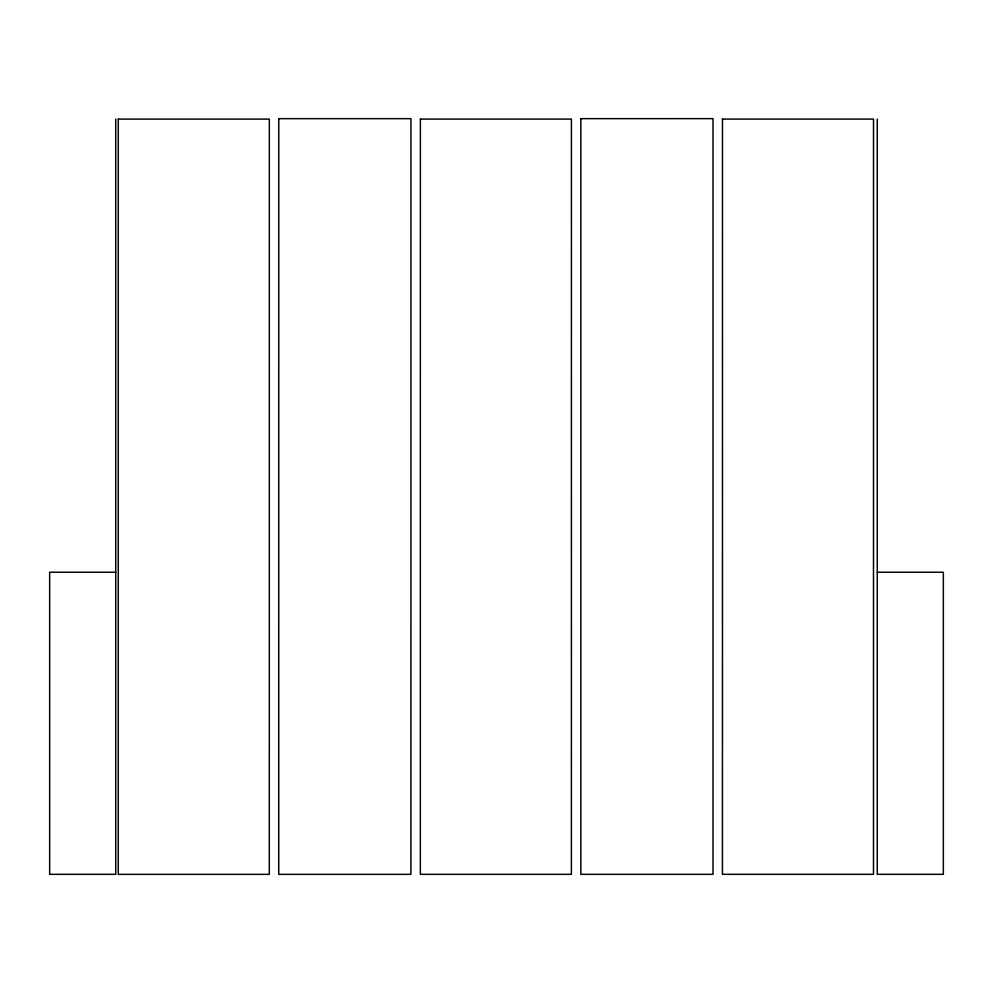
<?xml version="1.0" encoding="UTF-8"?>
<svg xmlns="http://www.w3.org/2000/svg" width="993" height="993" viewBox="0 0 993 993"><rect width="100%" height="100%" fill="white"/><g stroke="black" fill="none" stroke-linecap="round" stroke-linejoin="round"><path stroke-width="1.49" d="M115.734 572.229L49.65 572.229L49.65 874.324L115.734 874.324L115.734 119.086M877.266 572.229L943.35 572.229L943.35 874.324L877.266 874.324L877.266 119.086M118.279 119.11L118.254 874.361L269.302 874.349L269.326 119.11L118.279 119.11M278.76 118.663L278.748 874.349L410.916 874.349L410.928 118.663L278.76 118.663M420.374 119.098L420.349 874.337L571.397 874.337L571.422 119.098L420.374 119.098M580.855 118.651L580.843 874.337L713.011 874.337L713.024 118.639L580.855 118.651M722.47 119.086L722.445 874.324L873.492 874.324L873.517 119.086L722.47 119.086"/></g></svg>
